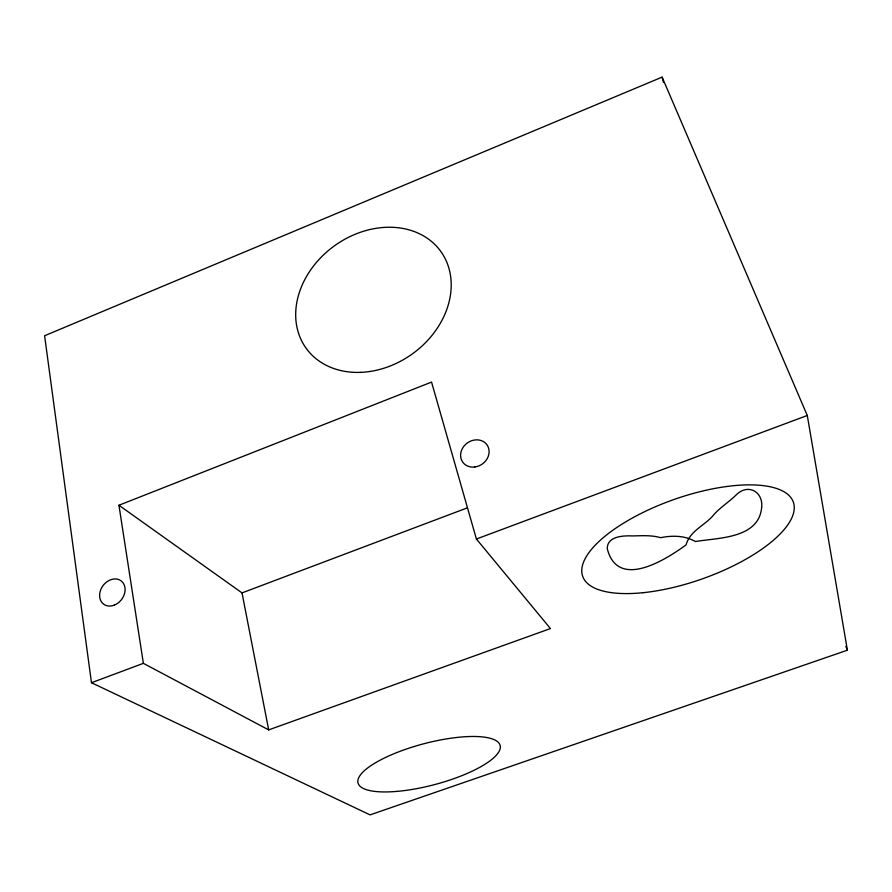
<?xml version="1.0" encoding="UTF-8"?>
<svg xmlns="http://www.w3.org/2000/svg" width="892" height="892" viewBox="0 0 892 892"><rect width="100%" height="100%" fill="white"/><g stroke="black" fill="none" stroke-linecap="round" stroke-linejoin="round"><path stroke-width="1.34" d="M662.109 77.125L44.6 335.738L91.475 682.726L370.057 814.875L847.4 650.19L807.282 415.482L662.109 77.125L663.503 82.51M143.378 663.347L118.937 505.251L431.55 382.088L476.406 539.013L550.442 628.57L268.682 729.89L143.378 663.347L91.475 682.726M118.937 505.251L242.022 592.901L467.363 507.86M476.406 539.013L807.282 415.482M845.828 646.321L847.4 650.19M242.022 592.901L268.682 729.89M761.645 507.57C758.802 538.679 718.194 537.72 695.403 541.511C684.655 535.423 672.479 535.334 660.548 537.675C651.506 535.01 641.961 535.746 632.696 535.925C623.519 535.568 607.162 536.036 607.262 548.658C617.766 590.27 665.733 559.73 686.048 544.912C690.163 530.316 705.327 525.421 713.934 514.572C720.402 507.258 728.753 502.14 735.71 495.383C747.373 483.018 763.441 491.224 761.645 507.57M360.39 372.365A82.934 66.621 -35.7 0 0 446.368 261.2A82.934 66.621 -35.7 0 0 313.594 265.916A82.934 66.621 -35.7 0 0 360.39 372.365M642.998 592.701A111.667 42.136 -19.4 0 0 793.858 503.935A111.667 42.136 -19.4 0 0 627.165 520.984A111.667 42.136 -19.4 0 0 642.998 592.701M396.695 791.416A73.479 21.118 -14.8 0 0 500.222 745.857A73.479 21.118 -14.8 0 0 390.339 755.268A73.479 21.118 -14.8 0 0 396.695 791.416M474.934 466.973A14.908 12.923 -35.7 0 0 487.155 445.063A14.908 12.923 -35.7 0 0 462.457 448.386A14.908 12.923 -35.7 0 0 474.934 466.973M114.276 605.144A14.562 11.596 -53 0 0 122.304 581.93A14.562 11.596 -53 0 0 100.473 590.415A14.562 11.596 -53 0 0 114.276 605.144"/></g></svg>
